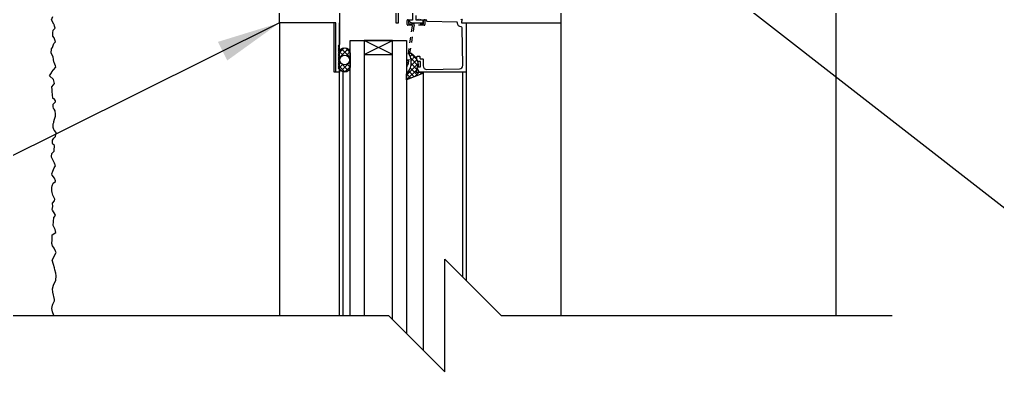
# Model space of a CAD drawing. Header units: inches. Extents: x 2782.2 to 2834.6, y 334.8 to 415.
# Drawn here: x 2799.91 to 2817.26, y 386.79 to 393.24 of the extents above; entities that cross this region are included whole.
import ezdxf

# ---------------------------------------------------------------- set-up
doc = ezdxf.new("R2010")
doc.units = ezdxf.units.IN
doc.header["$LTSCALE"] = 0.5
doc.header["$MEASUREMENT"] = 0
doc.linetypes.add('HIDDEN2', pattern=[0.1875, 0.125, -0.0625])
for name, color, linetype in [('HATCH', 12, 'CONTINUOUS'), ('LINE18', 9, 'CONTINUOUS'), ('line25', 2, 'CONTINUOUS'), ('LINE9', 9, 'CONTINUOUS'), ('TEXT', 4, 'CONTINUOUS')]:
    doc.layers.add(name, color=color, linetype=linetype)
doc.styles.add('DIM', font='romans.shx', dxfattribs={"width": 0.7})
doc.dimstyles.new('ext_12', dxfattribs={"dimscale": 12, "dimtxt": 0.09375, "dimasz": 0.09375, "dimexe": 0.09375, "dimexo": 0.0625, "dimgap": 0.0625, "dimtad": 1, "dimdec": 1, "dimzin": 3, "dimdsep": 46, "dimlunit": 4, "dimtxsty": 'DIM', "dimcen": 0.09, "dimdle": 0.09375, "dimclrt": 4, "dimadec": 0, "dimazin": 0, "dimtfac": 1, "dimtdec": 1, "dimtmove": 2, "dimatfit": 3, "dimfxl": 1, "dimfrac": 2, "dimtolj": 1, "dimtzin": 0, "dimarcsym": 0})

msp = doc.modelspace()

# ---------------------------------------------------------------- hatches: boundary and pattern name
at = {"layer": 'HATCH'}
h = msp.add_hatch(dxfattribs=at)
h.set_pattern_fill('ANSI37', color=256, scale=0.5, style=0)
h.set_pattern_definition([(45, (85.127623, -127.813083), (-0.0441941738, 0.0441941738), []), (135, (85.127623, -127.813083), (-0.0441941738, -0.0441941738), [])])
h.paths.add_polyline_path([(2805.771, 392.645), (2805.771, 392.399, -0.973119), (2805.581, 392.393), (2805.581, 392.645, -1.00028)])
h.paths.add_polyline_path([(2805.588, 392.522, 1), (2805.763, 392.522, 1)], flags=16)
h.paths.add_polyline_path([(2806.942, 392.304), (2807.066, 392.304, -0.392741), (2807.047, 392.278), (2806.771, 392.167), (2806.771, 392.272, 0.314564), (2806.825, 392.615), (2806.829, 392.642), (2806.855, 392.642, -0.149443), (2806.958, 392.523), (2806.958, 392.522, 0.192913), (2806.966, 392.501, -0.089226), (2806.98, 392.407), (2806.961, 392.404, 0.315299), (2806.959, 392.401)])
h.paths.add_polyline_path([(2806.304, 393.683, 0.772598), (2806.329, 393.698, -0.343149), (2806.333, 393.709), (2806.35, 393.718, -0.131652), (2806.354, 393.719), (2806.372, 393.719, -0.414214), (2806.38, 393.711), (2806.38, 393.522, -0.414214), (2806.372, 393.514), (2806.354, 393.514, -0.131652), (2806.35, 393.515), (2806.333, 393.525, -0.343149), (2806.329, 393.536, 0.772598), (2806.304, 393.551), (2806.196, 393.443), (2805.99, 393.443), (2805.882, 393.551, 0.772598), (2805.857, 393.536, -0.343149), (2805.853, 393.525), (2805.837, 393.515, -0.131652), (2805.833, 393.514), (2805.814, 393.514, -0.414214), (2805.806, 393.522), (2805.806, 393.711, -0.414214), (2805.814, 393.719), (2805.833, 393.719, -0.131652), (2805.837, 393.718), (2805.853, 393.709, -0.343149), (2805.857, 393.698, 0.772598), (2805.882, 393.683), (2805.99, 393.79), (2806.196, 393.79)])
h.paths.add_polyline_path([(2806.121, 393.502), (2806.066, 393.502, -0.323848), (2806.009, 393.543, -0.326502), (2806.009, 393.691, -0.323848), (2806.066, 393.732), (2806.121, 393.732, -0.323848), (2806.178, 393.691, -0.326502), (2806.178, 393.543, -0.323848)], flags=16)

# ---------------------------------------------------------------- linework, layer by layer
for p, q in [((2814.391, 393.804), (2814.391, 387.981)), ((2805.581, 387.981), (2805.581, 393.18)), ((2809.516, 387.981), (2809.516, 393.18)), ((2805.646, 387.981), (2805.646, 392.308)), ((2807.067, 392.304), (2807.067, 387.367)), ((2807.83, 392.304), (2807.83, 388.604))]:
    msp.add_line(p, q, dxfattribs=at)
msp.add_lwpolyline([(2800.514, 387.981), (2800.49, 388.049), (2800.478, 388.105), (2800.49, 388.166), (2800.494, 388.183), (2800.528, 388.242), (2800.526, 388.269), (2800.497, 388.397), (2800.49, 388.454), (2800.509, 388.519), (2800.551, 388.613), (2800.553, 388.685), (2800.549, 388.737), (2800.534, 388.796), (2800.524, 388.832), (2800.507, 388.888), (2800.486, 388.964), (2800.557, 389.1), (2800.545, 389.125), (2800.518, 389.18), (2800.49, 389.22), (2800.478, 389.26), (2800.486, 389.327), (2800.486, 389.413), (2800.547, 389.459), (2800.536, 389.511), (2800.505, 389.581), (2800.507, 389.652), (2800.513, 389.723), (2800.545, 389.761), (2800.536, 389.778), (2800.492, 389.851), (2800.486, 389.868), (2800.495, 389.918), (2800.493, 389.979), (2800.528, 390.018), (2800.53, 390.05), (2800.499, 390.121), (2800.484, 390.165), (2800.476, 390.197), (2800.478, 390.258), (2800.482, 390.285), (2800.501, 390.333), (2800.543, 390.363), (2800.541, 390.373), (2800.524, 390.421), (2800.486, 390.478), (2800.478, 390.501), (2800.499, 390.547), (2800.522, 390.604), (2800.543, 390.642), (2800.528, 390.686), (2800.513, 390.715), (2800.474, 390.793), (2800.472, 390.805), (2800.476, 390.858), (2800.518, 390.902), (2800.52, 390.912), (2800.526, 391), (2800.499, 391.024), (2800.493, 391.042), (2800.49, 391.095), (2800.516, 391.131), (2800.543, 391.16), (2800.555, 391.233), (2800.52, 391.275), (2800.513, 391.289), (2800.501, 391.325), (2800.505, 391.386), (2800.516, 391.411), (2800.513, 391.428), (2800.526, 391.468), (2800.545, 391.522), (2800.545, 391.56), (2800.537, 391.617), (2800.518, 391.648), (2800.509, 391.661), (2800.505, 391.696), (2800.505, 391.736), (2800.543, 391.776), (2800.541, 391.793), (2800.52, 391.829), (2800.499, 391.839), (2800.49, 391.908), (2800.486, 391.955), (2800.484, 391.99), (2800.478, 392.044), (2800.509, 392.082), (2800.524, 392.103), (2800.509, 392.174), (2800.44, 392.241), (2800.474, 392.291), (2800.48, 392.31), (2800.511, 392.348), (2800.547, 392.394), (2800.545, 392.419), (2800.52, 392.478), (2800.516, 392.491), (2800.511, 392.533), (2800.505, 392.575), (2800.467, 392.64), (2800.472, 392.72), (2800.488, 392.745), (2800.511, 392.797), (2800.514, 392.814), (2800.543, 392.845), (2800.522, 392.915), (2800.497, 392.942), (2800.497, 393.003), (2800.503, 393.051), (2800.535, 393.085), (2800.526, 393.124), (2800.518, 393.154), (2800.514, 393.16), (2800.472, 393.234), (2800.497, 393.294)], dxfattribs=at)
at = {"layer": 'HATCH', "flags": 128}
for points in [[(2804.516, 393.179), (2804.516, 387.981)], [(2807.766, 392.304), (2807.766, 388.668)]]:
    msp.add_lwpolyline(points, dxfattribs=at)
at = {"layer": 'HATCH'}
for points in [[(2805.581, 392.393), (2805.581, 392.645, -1), (2805.771, 392.645), (2805.771, 392.399, -0.973119)], [(2806.942, 392.304), (2807.067, 392.304), (2807.067, 392.302, -0.36397), (2807.047, 392.278), (2806.771, 392.167), (2806.771, 392.272, 0.314564), (2806.825, 392.615), (2806.829, 392.642), (2806.855, 392.642, -0.264552), (2806.98, 392.407), (2806.961, 392.404, 0.315299), (2806.959, 392.401)]]:
    msp.add_lwpolyline(points, format="xyb", close=True, dxfattribs=at)
msp.add_circle((2805.676, 392.522), 0.0875, dxfattribs=at)
at = {"layer": 'LINE18'}
for p, q in [((2805.487, 393.18), (2804.531, 393.18)), ((2805.487, 392.305), (2805.487, 393.18)), ((2805.771, 387.981), (2805.771, 392.866)), ((2805.771, 392.866), (2806.771, 392.866)), ((2806.771, 392.866), (2806.771, 387.663)), ((2805.581, 392.305), (2805.487, 392.305))]:
    msp.add_line(p, q, dxfattribs=at)
for points in [[(2805.581, 393.429), (2805.581, 392.794), (2805.561, 392.774), (2805.581, 392.754), (2805.561, 392.734), (2805.581, 392.714), (2805.561, 392.694), (2805.581, 392.674), (2805.561, 392.654), (2805.581, 392.634), (2805.561, 392.614), (2805.581, 392.594), (2805.561, 392.574), (2805.581, 392.554), (2805.561, 392.534), (2805.581, 392.514), (2805.561, 392.494), (2805.581, 392.474), (2805.561, 392.454), (2805.581, 392.434), (2805.561, 392.414), (2805.581, 392.394), (2805.561, 392.374), (2805.581, 392.354), (2805.581, 392.304), (2805.516, 392.304), (2805.516, 393.179), (2804.516, 393.179), (2804.516, 393.804)], [(2806.582, 393.412), (2806.582, 393.18), (2806.632, 393.18), (2806.632, 393.412)]]:
    msp.add_lwpolyline(points, dxfattribs=at)
for points in [[(2807.765, 393.245, 0.36397), (2807.755, 393.236), (2807.747, 393.191, 0.466308), (2807.757, 393.18), (2809.516, 393.18), (2809.516, 393.805)], [(2806.88, 393.367), (2806.88, 393.23), (2806.818, 393.23), (2806.818, 393.221, 0.325505), (2806.838, 393.193), (2806.88, 393.18), (2807.052, 393.18, 0.414214), (2807.067, 393.195), (2807.067, 393.215, 0.414214), (2807.052, 393.23), (2806.945, 393.23), (2806.945, 393.312)], [(2807.739, 393.244, -0.457705), (2807.753, 393.227), (2807.746, 393.18), (2807.83, 393.18), (2807.83, 392.304), (2807.009, 392.304, -0.267949), (2806.996, 392.312), (2806.96, 392.376, -0.57735), (2806.973, 392.398), (2807.02, 392.398), (2807.02, 392.492), (2806.988, 392.492, -0.414214), (2806.958, 392.522), (2806.958, 392.576, -0.414214), (2806.973, 392.591), (2806.993, 392.591, -0.414214), (2807.008, 392.576), (2807.008, 392.557, 0.414214), (2807.023, 392.542), (2807.055, 392.542, -0.414214), (2807.07, 392.527), (2807.07, 392.417, 0.418403), (2807.132, 392.355), (2807.71, 392.363, 0.413933), (2807.769, 392.424), (2807.76, 393.095, 0.407793), (2807.745, 393.11, -0.413876), (2807.676, 393.18, 0.412234), (2807.661, 393.195), (2807.143, 393.203, -0.339454), (2807.128, 393.214), (2807.12, 393.248)], [(2807.012, 393.244, -1), (2806.982, 393.245)]]:
    msp.add_lwpolyline(points, format="xyb", dxfattribs=at)
at = {"layer": 'LINE18', "linetype": 'HIDDEN2'}
msp.add_lwpolyline([(2806.815, 393.165), (2807.07, 393.165, 0.414214), (2807.075, 393.17), (2807.075, 393.225, -1), (2807.1, 393.225), (2807.1, 393.152, -0.414214), (2807.087, 393.14), (2806.915, 393.14, 0.370632), (2806.903, 393.129), (2806.796, 392.426, -0.995096), (2806.778, 392.429), (2806.876, 393.125, 0.455835), (2806.864, 393.14), (2806.797, 393.14, -0.414214), (2806.785, 393.152), (2806.785, 393.225, -1), (2806.81, 393.225), (2806.81, 393.17, 0.414214)], format="xyb", close=True, dxfattribs=at)
at = {"layer": 'LINE18'}
msp.add_lwpolyline([(2806.021, 392.866), (2806.021, 392.616), (2806.521, 392.616), (2806.521, 392.866)], close=True, dxfattribs=at)
at = {"layer": 'line25', "color": 12}
for p, q in [((2806.021, 392.866), (2806.021, 387.981)), ((2806.021, 392.616), (2806.521, 392.866)), ((2806.521, 392.616), (2806.021, 392.866)), ((2806.521, 387.913), (2806.521, 392.866))]:
    msp.add_line(p, q, dxfattribs=at)
at = {"layer": 'LINE9'}
for p, q in [((2807.452, 386.981), (2807.452, 388.981)), ((2807.452, 388.981), (2808.452, 387.981)), ((2799.514, 387.981), (2806.452, 387.981)), ((2807.452, 386.981), (2806.452, 387.981)), ((2808.452, 387.981), (2815.391, 387.981))]:
    msp.add_line(p, q, dxfattribs=at)

# ---------------------------------------------------------------- leaders
at = {"layer": 'TEXT'}
for points in [[(2811.091, 394.806), (2821.168, 386.933), (2823.229, 386.933)], [(2813.953, 394.786), (2821.094, 392.592), (2823.155, 392.592)], [(2804.516, 393.179), (2795.845, 388.865), (2793.815, 388.865)], [(2805.487, 377.481), (2795.845, 388.865), (2793.815, 388.865)]]:
    msp.add_leader(points, dimstyle='ext_12', override={"dimgap": 0.0625, "dimtad": 0}, dxfattribs=at)

doc.saveas('drawing.dxf')
